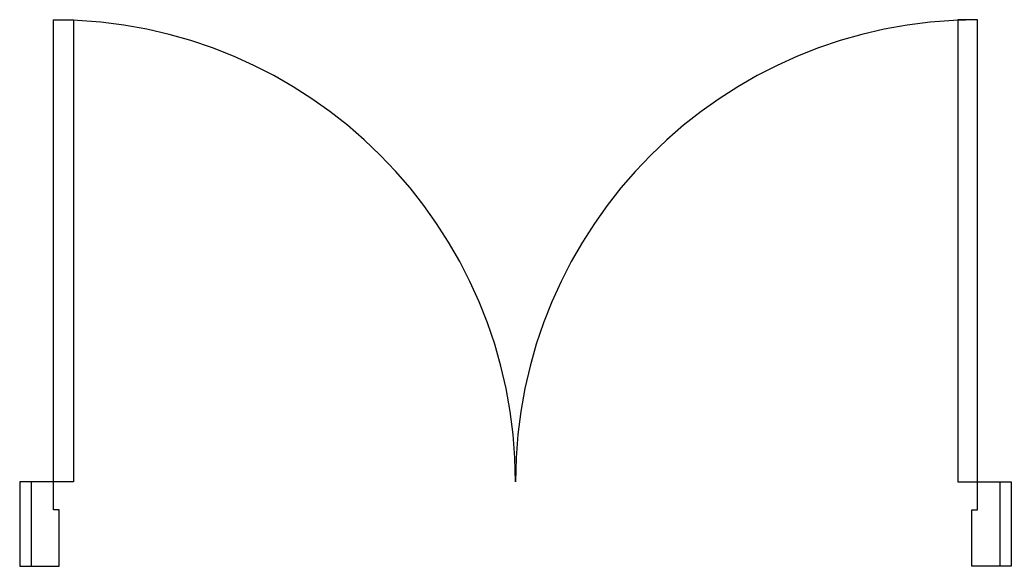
# Model space of a CAD drawing. Extents: x 15.49 to 17.25, y 35.34 to 36.31.
import ezdxf

# ---------------------------------------------------------------- set-up
doc = ezdxf.new("R2010")
doc.units = 0
doc.header["$MEASUREMENT"] = 0
doc.layers.get('0').update_dxf_attribs({"linetype": 'CONTINUOUS'})

msp = doc.modelspace()

# ---------------------------------------------------------------- linework, layer by layer
at = {"color": 2}
for p, q in [((15.5514, 35.4948), (15.4914, 35.4948)), ((15.4914, 35.4948), (15.4914, 35.3448)), ((15.5114, 35.4948), (15.5114, 35.3448)), ((15.5514, 35.4448), (15.5514, 35.4948)), ((17.1914, 35.4948), (17.2514, 35.4948)), ((17.1914, 35.4448), (17.1914, 35.4948)), ((17.2314, 35.4948), (17.2314, 35.3448)), ((17.2514, 35.4948), (17.2514, 35.3448)), ((15.5614, 35.4448), (15.5514, 35.4448)), ((15.5614, 35.3448), (15.5614, 35.4448)), ((17.1814, 35.4448), (17.1914, 35.4448)), ((17.1814, 35.3448), (17.1814, 35.4448)), ((15.4914, 35.3448), (15.5614, 35.3448)), ((17.2514, 35.3448), (17.1814, 35.3448))]:
    msp.add_line(p, q, dxfattribs=at)
for points in [[(15.5514, 35.4948), (15.5514, 36.3148), (15.5864, 36.3148), (15.5864, 35.4948)], [(17.1914, 35.4948), (17.1914, 36.3148), (17.1564, 36.3148), (17.1564, 35.4948)]]:
    msp.add_lwpolyline(points, close=True, dxfattribs=at)
at = {"color": 1}
for centre, start, end in [((15.5514, 35.4948), 0, 90), ((17.1914, 35.4948), 90, 180)]:
    msp.add_arc(centre, 0.82, start, end, dxfattribs=at)

doc.saveas('drawing.dxf')
